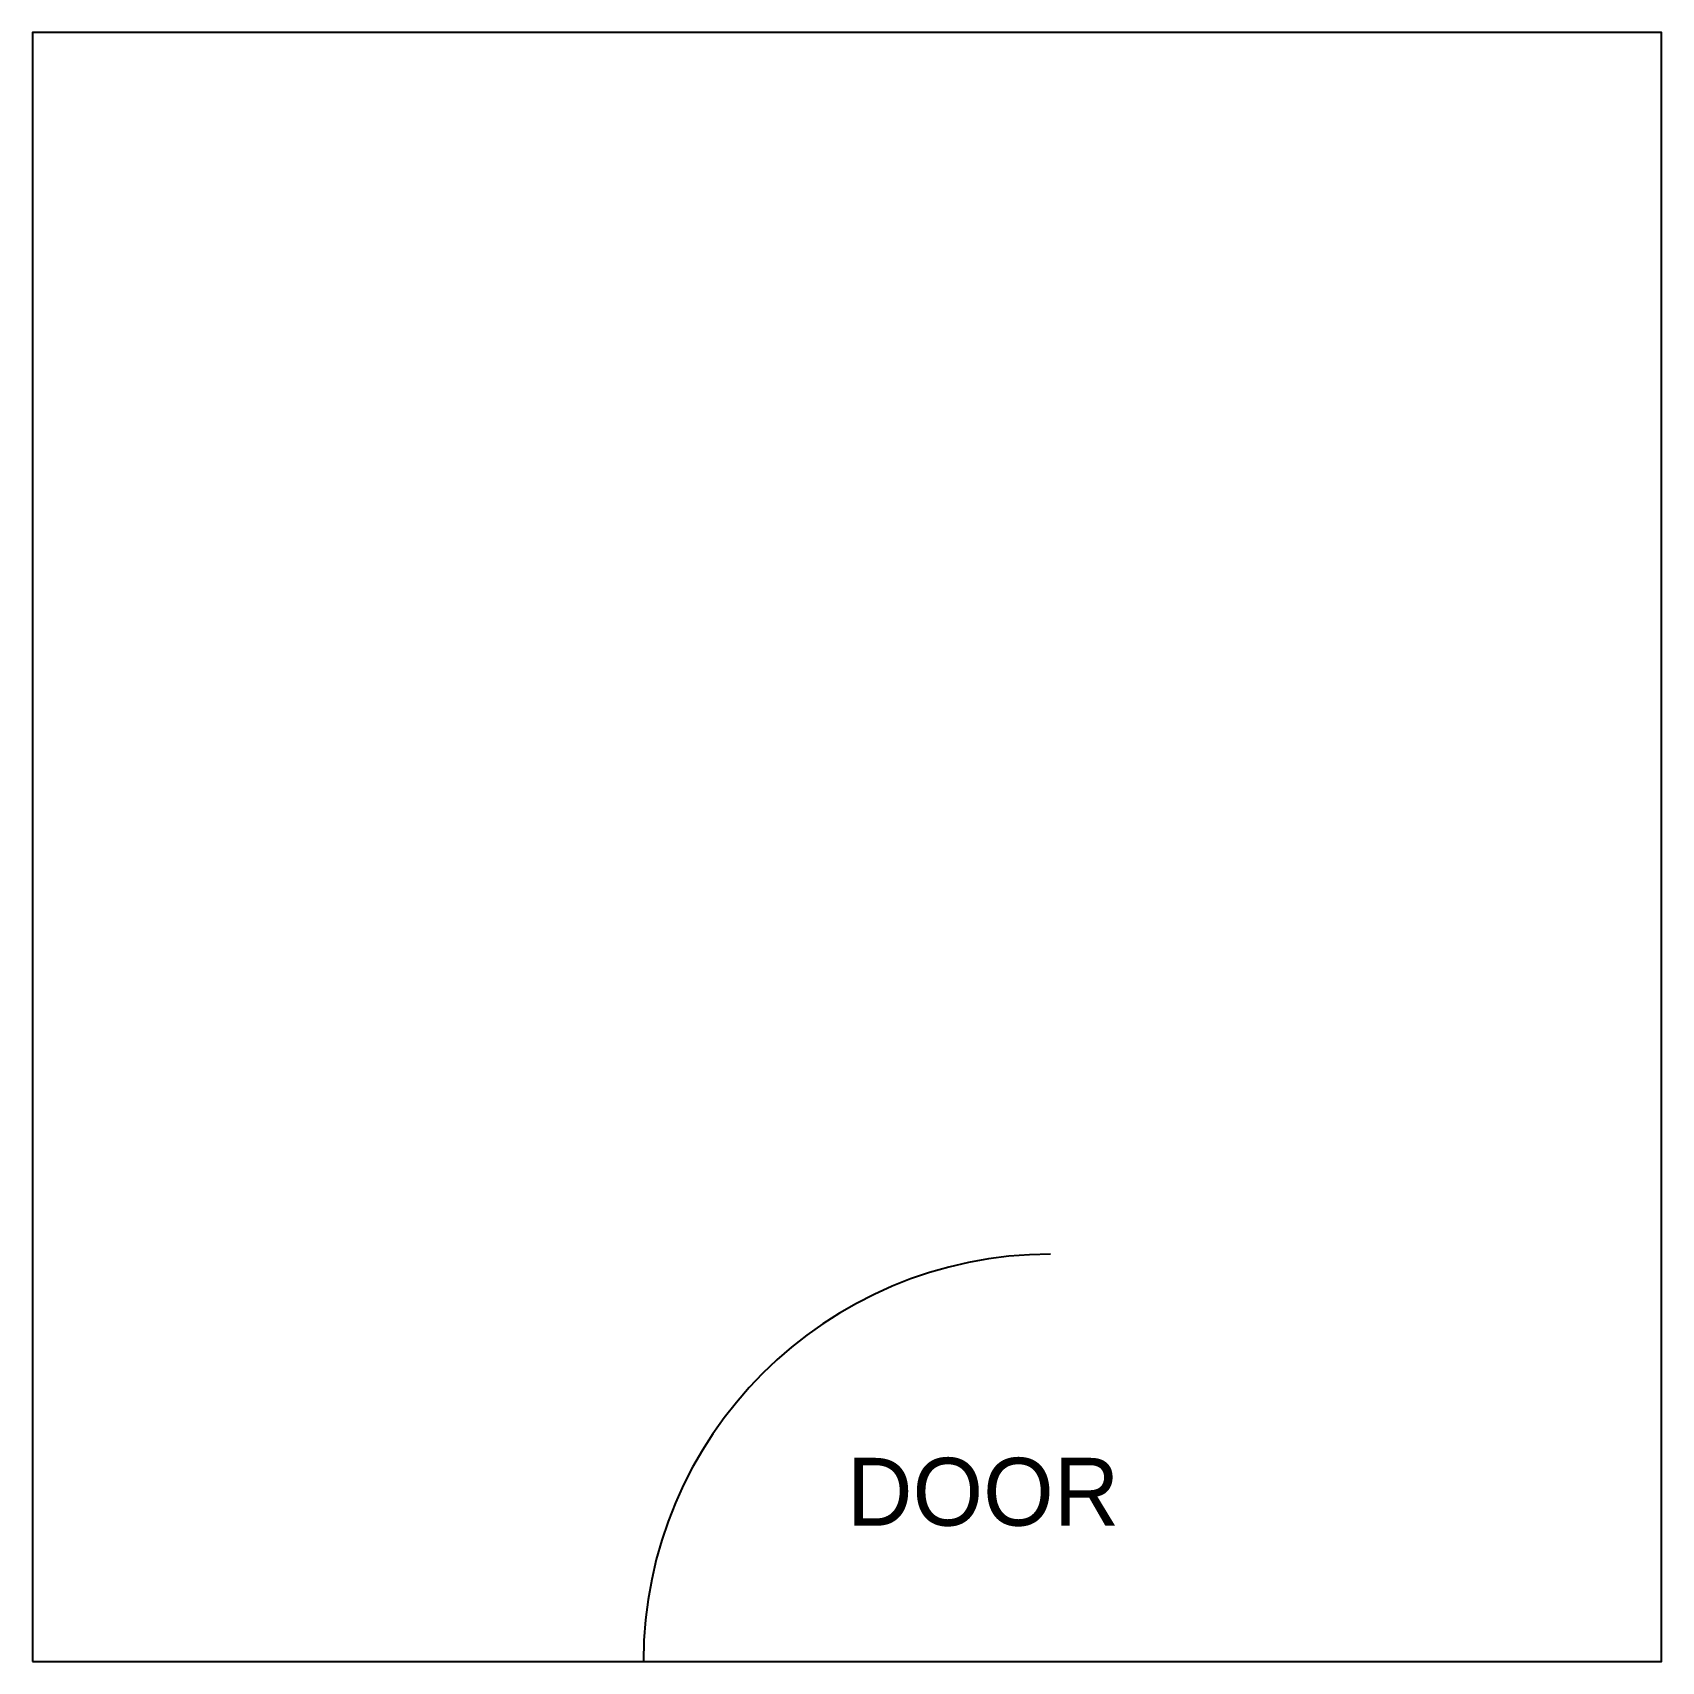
# Model space of a CAD drawing. Header units: metres. Extents: x 0 to 12, y 0 to 12.
import ezdxf

# ---------------------------------------------------------------- set-up
doc = ezdxf.new("R2010")
doc.units = ezdxf.units.M

msp = doc.modelspace()

# ---------------------------------------------------------------- linework, layer by layer
msp.add_line((4.5, 0), (7.5, 0))
msp.add_lwpolyline([(0, 0), (12, 0), (12, 12), (0, 12), (0, 0)], close=True)
msp.add_arc((7.5, 0), 3, 90, 180)

# ---------------------------------------------------------------- texts
msp.add_text('DOOR', height=0.5).set_placement((6, 1))

doc.saveas('drawing.dxf')
